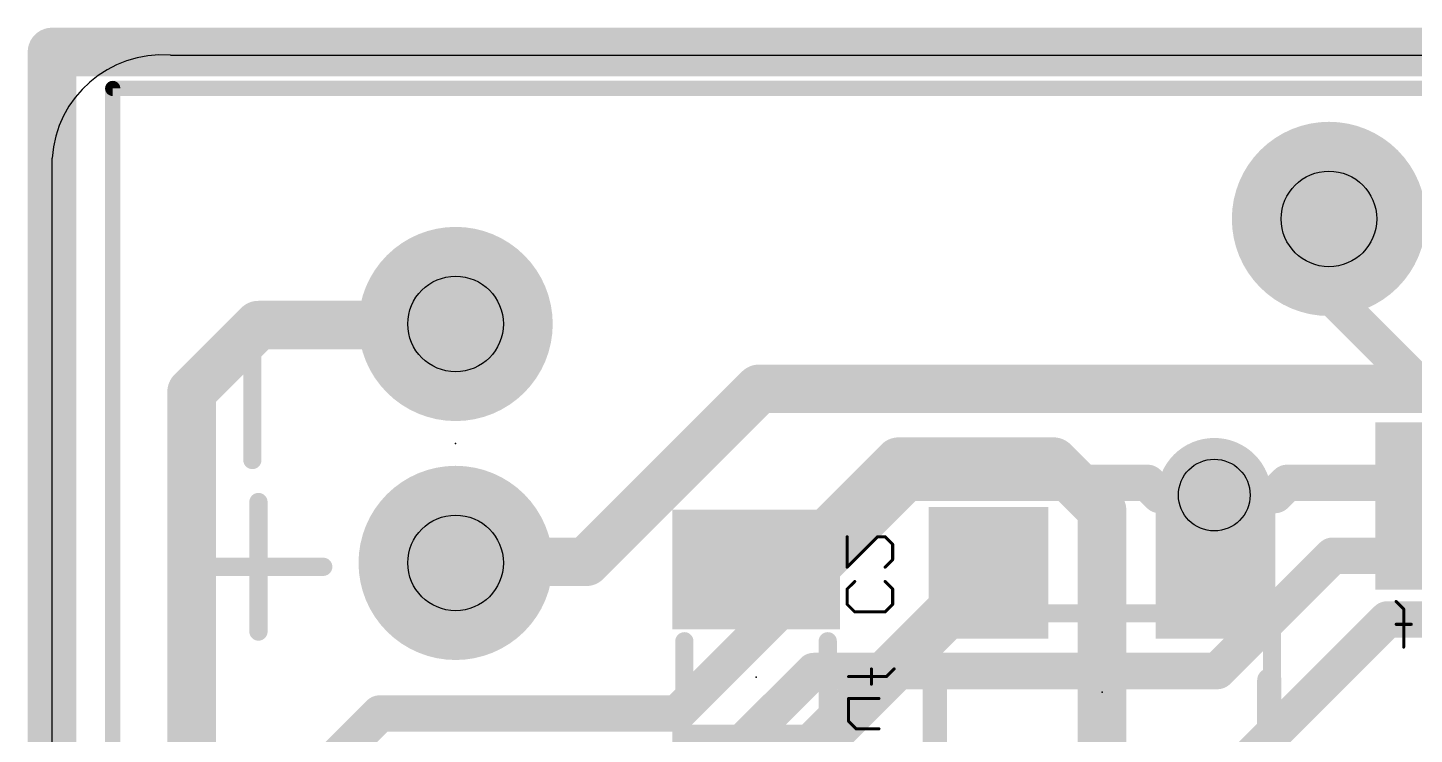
# Model space of a CAD drawing. Extents: x -6 to 101, y -9 to 20.
# Drawn here: x -0.18 to 11.43, y 13.87 to 19.79 of the extents above; entities that cross this region are included whole.
import ezdxf

# ---------------------------------------------------------------- set-up
doc = ezdxf.new("R2010")
doc.units = 0
for name, color, linetype in [('1', 22, 'CONTINUOUS'), ('16', 175, 'CONTINUOUS'), ('17', 82, 'CONTINUOUS'), ('18', 82, 'CONTINUOUS'), ('20', 7, 'CONTINUOUS'), ('21', 253, 'CONTINUOUS'), ('22', 253, 'CONTINUOUS'), ('23', 7, 'CONTINUOUS'), ('24', 7, 'CONTINUOUS'), ('25', 253, 'CONTINUOUS'), ('26', 253, 'CONTINUOUS'), ('29', 253, 'CONTINUOUS'), ('30', 253, 'CONTINUOUS'), ('32', 253, 'CONTINUOUS'), ('44', 253, 'CONTINUOUS'), ('52', 253, 'CONTINUOUS')]:
    doc.layers.add(name, color=color, linetype=linetype)

# ---------------------------------------------------------------- blocks, each defined once
blk = doc.blocks.new('RECT')
blk.add_solid([(-0.5, -0.5), (0.5, -0.5), (-0.5, 0.5), (0.5, 0.5)])
blk = doc.blocks.new('ROUNDP')
at = {"const_width": 0.5}
blk.add_lwpolyline([(0, -0.25, 1), (0, 0.25, 1), (0, -0.25)], format="xyb", dxfattribs=at)
blk = doc.blocks.new('ROUNDV')
at = {"const_width": 0.5}
blk.add_lwpolyline([(0, -0.25, 1), (0, 0.25, 1), (0, -0.25)], format="xyb", dxfattribs=at)

msp = doc.modelspace()

# ---------------------------------------------------------------- linework, layer by layer
at = {"layer": '1'}
for points, const_width in [([(0.0254, 19.5834), (44.0436, 19.5834)], 0.4064), ([(0.0254, 8.4582), (0.0254, 19.5834)], 0.4064), ([(5.9436, 16.764), (4.4958, 15.3162)], 0.4064), ([(5.9436, 16.764), (14.9098, 16.764)], 0.4064), ([(5.2578, 14.0462), (7.1882, 15.9766)], 0.3048), ([(7.1882, 15.9766), (9.1948, 15.9766)], 0.3048), ([(9.1948, 15.9766), (9.2964, 15.875)], 0.3048), ([(9.2964, 15.875), (9.7536, 15.875)], 0.3048), ([(10.2616, 15.875), (9.7536, 15.875)], 0.3048), ([(10.3632, 15.9766), (10.2616, 15.875)], 0.3048), ([(14.1732, 15.9766), (10.3632, 15.9766)], 0.3048), ([(3.413, 15.3162), (3.4036, 15.3068)], 0.4064), ([(4.4958, 15.3162), (3.413, 15.3162)], 0.4064), ([(9.779, 14.4018), (10.7442, 15.367)], 0.3048), ([(10.7442, 15.367), (16.5862, 15.367)], 0.3048), ([(9.7934, 13.4256), (11.2014, 14.8336)], 0.3048), ([(11.2014, 14.8336), (12.7508, 14.8336)], 0.3048), ([(5.1562, 13.1572), (6.4008, 14.4018)], 0.3048), ([(6.4008, 14.4018), (9.779, 14.4018)], 0.3048), ([(2.0828, 13.3604), (2.7686, 14.0462)], 0.3048), ([(2.7686, 14.0462), (5.2578, 14.0462)], 0.3048)]:
    msp.add_lwpolyline(points, dxfattribs=dict(at, const_width=const_width))
for points, const_width in [([(0.0254, 19.685, 1), (0.0254, 19.4818)], 0.2032), ([(0.127, 19.5834, 1), (-0.0762, 19.5834)], 0.2032), ([(5.9436, 16.8656, 1), (5.9436, 16.6624)], 0.2032), ([(6.0154, 16.6922, 1), (5.8718, 16.8358)], 0.2032), ([(7.1882, 16.0528, 1), (7.1882, 15.9004)], 0.1524), ([(7.2421, 15.9227, 1), (7.1343, 16.0305)], 0.1524), ([(9.2487, 16.0305, 1), (9.1409, 15.9227)], 0.1524), ([(9.1948, 15.9004, 1), (9.1948, 16.0528)], 0.1524), ([(9.2964, 15.9512, 1), (9.2964, 15.7988)], 0.1524), ([(9.7536, 15.9512, 1), (9.7536, 15.7988)], 0.1524), ([(9.7536, 15.7988, 1), (9.7536, 15.9512)], 0.1524), ([(10.2616, 15.7988, 1), (10.2616, 15.9512)], 0.1524), ([(10.3632, 16.0528, 1), (10.3632, 15.9004)], 0.1524), ([(10.4171, 15.9227, 1), (10.3093, 16.0305)], 0.1524), ([(9.2425, 15.8211, 1), (9.3503, 15.9289)], 0.1524), ([(10.2077, 15.9289, 1), (10.3155, 15.8211)], 0.1524), ([(3.3318, 15.3786, 1), (3.4754, 15.235)], 0.2032), ([(3.413, 15.4178, 1), (3.413, 15.2146)], 0.2032), ([(3.4848, 15.2444, 1), (3.3412, 15.388)], 0.2032), ([(4.424, 15.388, 1), (4.5676, 15.2444)], 0.2032), ([(4.4958, 15.2146, 1), (4.4958, 15.4178)], 0.2032), ([(10.7442, 15.4432, 1), (10.7442, 15.2908)], 0.1524), ([(10.7981, 15.3131, 1), (10.6903, 15.4209)], 0.1524), ([(11.2014, 14.9098, 1), (11.2014, 14.7574)], 0.1524), ([(11.2553, 14.7797, 1), (11.1475, 14.8875)], 0.1524), ([(6.4008, 14.478, 1), (6.4008, 14.3256)], 0.1524), ([(6.4547, 14.3479, 1), (6.3469, 14.4557)], 0.1524), ([(9.7251, 14.4557, 1), (9.8329, 14.3479)], 0.1524), ([(9.779, 14.3256, 1), (9.779, 14.478)], 0.1524), ([(2.7686, 14.1224, 1), (2.7686, 13.97)], 0.1524), ([(2.8225, 13.9923, 1), (2.7147, 14.1001)], 0.1524), ([(5.2039, 14.1001, 1), (5.3117, 13.9923)], 0.1524), ([(5.2578, 13.97, 1), (5.2578, 14.1224)], 0.1524)]:
    msp.add_lwpolyline(points, format="xyb", dxfattribs=dict(at, const_width=const_width))
at = {"layer": '16'}
for points, const_width in [([(0.0254, 19.5834), (44.0436, 19.5834)], 0.4064), ([(0.0254, 8.4582), (0.0254, 19.5834)], 0.4064), ([(10.7132, 18.1864), (10.7188, 18.1864)], 0.3048), ([(10.7188, 18.1864), (10.7188, 17.5514)], 0.3048), ([(10.7188, 17.5514), (11.6078, 16.6624)], 0.3048), ([(1.1938, 16.7386), (1.7526, 17.2974)], 0.4064), ([(1.7526, 17.2974), (3.3942, 17.2974)], 0.4064), ([(3.3942, 17.2974), (3.4036, 17.3068)], 0.4064), ([(1.1938, 16.7386), (1.1938, 11.6246)], 0.4064), ([(6.2086, 15.251), (7.112, 16.1544)], 0.4064), ([(7.112, 16.1544), (8.4074, 16.1544)], 0.4064), ([(8.4074, 16.1544), (8.8138, 15.748)], 0.4064), ([(9.7536, 15.875), (9.7536, 15.2342)], 0.3048), ([(8.8138, 15.748), (8.8138, 13.124)], 0.4064), ([(5.8624, 15.3068), (5.9182, 15.251)], 0.4064), ([(5.9182, 15.251), (6.2086, 15.251)], 0.4064), ([(6.0908, 13.451), (7.8638, 15.224)], 0.4064), ([(9.7536, 15.2342), (9.7638, 15.224)], 0.3048)]:
    msp.add_lwpolyline(points, dxfattribs=dict(at, const_width=const_width))
for points, const_width in [([(0.0254, 19.685, 1), (0.0254, 19.4818)], 0.2032), ([(0.127, 19.5834, 1), (-0.0762, 19.5834)], 0.2032), ([(10.7132, 18.2626, 1), (10.7132, 18.1102)], 0.1524), ([(10.795, 18.1864, 1), (10.6426, 18.1864)], 0.1524), ([(10.7188, 18.1102, 1), (10.7188, 18.2626)], 0.1524), ([(10.7727, 17.6053, 1), (10.6649, 17.4975)], 0.1524), ([(10.6426, 17.5514, 1), (10.795, 17.5514)], 0.1524), ([(1.7526, 17.399, 1), (1.7526, 17.1958)], 0.2032), ([(1.8244, 17.2256, 1), (1.6808, 17.3692)], 0.2032), ([(3.3224, 17.3692, 1), (3.466, 17.2256)], 0.2032), ([(3.4754, 17.235, 1), (3.3318, 17.3786)], 0.2032), ([(3.3942, 17.1958, 1), (3.3942, 17.399)], 0.2032), ([(1.2954, 16.7386, 1), (1.0922, 16.7386)], 0.2032), ([(1.122, 16.8104, 1), (1.2656, 16.6668)], 0.2032), ([(7.112, 16.256, 1), (7.112, 16.0528)], 0.2032), ([(7.1838, 16.0826, 1), (7.0402, 16.2262)], 0.2032), ([(8.4792, 16.2262, 1), (8.3356, 16.0826)], 0.2032), ([(8.4074, 16.0528, 1), (8.4074, 16.256)], 0.2032), ([(9.8298, 15.875, 1), (9.6774, 15.875)], 0.1524), ([(8.9154, 15.748, 1), (8.7122, 15.748)], 0.2032), ([(8.742, 15.6762, 1), (8.8856, 15.8198)], 0.2032), ([(5.9342, 15.3786, 1), (5.7906, 15.235)], 0.2032), ([(5.9182, 15.3526, 1), (5.9182, 15.1494)], 0.2032), ([(6.2086, 15.1494, 1), (6.2086, 15.3526)], 0.2032), ([(5.8464, 15.1792, 1), (5.99, 15.3228)], 0.2032), ([(6.1368, 15.3228, 1), (6.2804, 15.1792)], 0.2032), ([(7.9356, 15.1522, 1), (7.792, 15.2958)], 0.2032), ([(9.8075, 15.2881, 1), (9.6997, 15.1803)], 0.1524), ([(9.7099, 15.1701, 1), (9.8177, 15.2779)], 0.1524), ([(9.6774, 15.2342, 1), (9.8298, 15.2342)], 0.1524)]:
    msp.add_lwpolyline(points, format="xyb", dxfattribs=dict(at, const_width=const_width))
at = {"layer": '20'}
for p, q in [((1.016, 19.558), (43.4086, 19.558)), ((0.0254, 0.7874), (0.0254, 18.6944))]:
    msp.add_line(p, q, dxfattribs=at)
msp.add_arc((0.9525, 18.6309), 0.9293, 86.0818, 176.0818, dxfattribs=at)
at = {"layer": '21', "const_width": 0.0635}
for points in [[(0.5652, 19.2786, 1), (0.5016, 19.2786)], [(0.5334, 19.3103, 1), (0.5334, 19.2469)]]:
    msp.add_lwpolyline(points, format="xyb", dxfattribs=at)
at = {"layer": '21', "const_width": 0.127}
for points in [[(0.5334, 4.0386), (0.5334, 19.2786)], [(43.7134, 19.2786), (0.5334, 19.2786)]]:
    msp.add_lwpolyline(points, dxfattribs=at)
at = {"layer": '22'}
for points, const_width in [([(5.3182, 14.651), (5.3182, 14.051)], 0.1524), ([(6.5182, 14.651), (6.5182, 14.051)], 0.1524), ([(7.4138, 13.524), (7.4138, 14.324)], 0.2032), ([(10.2138, 13.524), (10.2138, 14.324)], 0.2032)]:
    msp.add_lwpolyline(points, dxfattribs=dict(at, const_width=const_width))
for points, const_width in [([(5.3563, 14.651, 1), (5.2801, 14.651)], 0.0762), ([(6.5563, 14.651, 1), (6.4801, 14.651)], 0.0762), ([(7.4646, 14.324, 1), (7.363, 14.324)], 0.1016), ([(10.2646, 14.324, 1), (10.163, 14.324)], 0.1016), ([(5.2801, 14.051, 1), (5.3563, 14.051)], 0.0762), ([(6.4801, 14.051, 1), (6.5563, 14.051)], 0.0762)]:
    msp.add_lwpolyline(points, format="xyb", dxfattribs=dict(at, const_width=const_width))
at = {"layer": '23'}
msp.add_point((3.4036, 16.3068), dxfattribs=at)
at = {"layer": '24'}
for p in [(5.9182, 14.351), (8.8138, 14.224)]:
    msp.add_point(p, dxfattribs=at)
at = {"layer": '25', "const_width": 0.1524}
for points in [[(1.7025, 16.1682), (1.7025, 17.2529)], [(1.7533, 14.732), (1.7533, 15.8167)], [(2.2956, 15.2743), (1.211, 15.2743)]]:
    msp.add_lwpolyline(points, dxfattribs=at)
at = {"layer": '25', "const_width": 0.0762}
for points in [[(1.7406, 17.2529, 1), (1.6644, 17.2529)], [(1.6644, 16.1682, 1), (1.7406, 16.1682)], [(1.7914, 15.8167, 1), (1.7152, 15.8167)], [(1.211, 15.3124, 1), (1.211, 15.2362)], [(2.2956, 15.2362, 1), (2.2956, 15.3124)], [(1.7152, 14.732, 1), (1.7914, 14.732)]]:
    msp.add_lwpolyline(points, format="xyb", dxfattribs=at)
at = {"layer": '26', "const_width": 0.0127}
for points in [[(6.6866, 15.5255, 1), (6.6738, 15.5255)], [(6.9344, 15.5319, 1), (6.9344, 15.5192)], [(6.9389, 15.521, 1), (6.9299, 15.53)], [(7.0025, 15.53, 1), (6.9935, 15.521)], [(6.998, 15.5192, 1), (6.998, 15.5319)], [(7.0679, 15.462, 1), (7.0552, 15.462)], [(7.057, 15.4575, 1), (7.066, 15.4665)], [(7.0552, 15.3349, 1), (7.0679, 15.3349)], [(7.066, 15.3304, 1), (7.057, 15.3393)], [(6.6738, 15.2713, 1), (6.6866, 15.2713)], [(6.6757, 15.2758, 1), (6.6847, 15.2668)], [(6.9935, 15.2758, 1), (7.0025, 15.2668)], [(6.6866, 15.0878, 1), (6.6738, 15.0878)], [(6.6757, 15.0923, 1), (6.6847, 15.0833)], [(6.7482, 15.1468, 1), (6.7393, 15.1558)], [(7.0025, 15.1558, 1), (6.9935, 15.1468)], [(7.0679, 15.0878, 1), (7.0552, 15.0878)], [(7.057, 15.0833, 1), (7.066, 15.0923)], [(6.6847, 14.9651, 1), (6.6757, 14.9562)], [(7.066, 14.9562, 1), (7.057, 14.9651)], [(11.2797, 14.9879, 1), (11.2707, 14.9789)], [(6.6738, 14.9607, 1), (6.6866, 14.9607)], [(6.7438, 14.9034, 1), (6.7438, 14.8908)], [(6.7393, 14.8926, 1), (6.7482, 14.9016)], [(6.9935, 14.9016, 1), (7.0025, 14.8926)], [(6.998, 14.8908, 1), (6.998, 14.9034)], [(7.0552, 14.9607, 1), (7.0679, 14.9607)], [(11.3451, 14.9198, 1), (11.3324, 14.9198)], [(11.3343, 14.9154, 1), (11.3433, 14.9243)], [(11.2752, 14.7991, 1), (11.2752, 14.7864)], [(11.4023, 14.7864, 1), (11.4023, 14.7991)], [(11.3324, 14.6021, 1), (11.3451, 14.6021)], [(6.8899, 14.4191, 1), (6.8772, 14.4191)], [(7.0787, 14.4146, 1), (7.0697, 14.4236)], [(6.6929, 14.3619, 1), (6.6929, 14.3492)], [(6.8772, 14.292, 1), (6.8899, 14.292)], [(7.0062, 14.3601, 1), (7.0152, 14.3511)], [(7.0107, 14.3492, 1), (7.0107, 14.3619)], [(6.6929, 14.1784, 1), (6.6929, 14.1657)], [(6.6993, 14.172, 1), (6.6866, 14.172)], [(6.9471, 14.1657, 1), (6.9471, 14.1784)], [(6.6974, 13.9859, 1), (6.6884, 13.9769)], [(6.6866, 13.9814, 1), (6.6993, 13.9814)], [(6.7565, 13.9242, 1), (6.7565, 13.9115)], [(6.752, 13.9133, 1), (6.7609, 13.9223)], [(6.9471, 13.9115, 1), (6.9471, 13.9242)]]:
    msp.add_lwpolyline(points, format="xyb", dxfattribs=at)
at = {"layer": '26', "const_width": 0.0254}
for points in [[(6.6802, 15.5255), (6.6802, 15.2713)], [(6.6802, 15.2713), (6.9344, 15.5255)], [(6.9344, 15.5255), (6.998, 15.5255)], [(6.998, 15.5255), (7.0615, 15.462)], [(7.0615, 15.462), (7.0615, 15.3349)], [(7.0615, 15.3349), (6.998, 15.2713)], [(6.6802, 15.0878), (6.7438, 15.1513)], [(6.6802, 14.9607), (6.6802, 15.0878)], [(6.998, 15.1513), (7.0615, 15.0878)], [(7.0615, 15.0878), (7.0615, 14.9607)], [(6.7438, 14.8971), (6.6802, 14.9607)], [(7.0615, 14.9607), (6.998, 14.8971)], [(11.3388, 14.9198), (11.2752, 14.9834)], [(6.998, 14.8971), (6.7438, 14.8971)], [(11.3388, 14.6021), (11.3388, 14.9198)], [(11.4023, 14.7927), (11.2752, 14.7927)], [(6.8836, 14.292), (6.8836, 14.4191)], [(7.0107, 14.3556), (7.0742, 14.4191)], [(6.6929, 14.3556), (7.0107, 14.3556)], [(6.6929, 13.9814), (6.6929, 14.172)], [(6.6929, 14.172), (6.9471, 14.172)], [(6.7565, 13.9178), (6.6929, 13.9814)], [(6.9471, 13.9178), (6.7565, 13.9178)]]:
    msp.add_lwpolyline(points, dxfattribs=at)
at = {"layer": '44'}
for centre, radius in [((10.7132, 18.1864), 0.4), ((3.4036, 17.3068), 0.4), ((9.7536, 15.875), 0.3), ((3.4036, 15.3068), 0.4)]:
    msp.add_circle(centre, radius, dxfattribs=at)
at = {"layer": '52', "const_width": 0.1524}
for points in [[(10.2362, 14.8844), (7.3914, 14.8844)], [(7.3914, 14.8844), (7.3914, 13.5636)], [(10.2362, 13.5636), (10.2362, 14.8844)]]:
    msp.add_lwpolyline(points, dxfattribs=at)
at = {"layer": '52', "const_width": 0.0762}
for points in [[(7.3914, 14.9225, 1), (7.3914, 14.8463)], [(7.4295, 14.8844, 1), (7.3533, 14.8844)], [(10.2743, 14.8844, 1), (10.1981, 14.8844)], [(10.2362, 14.8463, 1), (10.2362, 14.9225)]]:
    msp.add_lwpolyline(points, format="xyb", dxfattribs=at)

# ---------------------------------------------------------------- block references
at = {"layer": '16', "xscale": 0.8, "yscale": 1.2}
for p, rotation in [((11.603, 15.7832), 180), ((5.9182, 15.251), 270)]:
    msp.add_blockref('RECT', p, dxfattribs=dict(at, rotation=rotation))
at = {"layer": '16', "xscale": 0.8, "yscale": 0.9}
for p in [(7.8638, 15.224), (9.7638, 15.224)]:
    msp.add_blockref('RECT', p, dxfattribs=at)
at = {"layer": '17', "xscale": 1.4224, "yscale": 1.4224}
for p, rotation in [((10.7132, 18.1864), 180), ((10.7132, 18.1864), 180), ((3.4036, 17.3068), 90), ((3.4036, 17.3068), 90), ((3.4036, 15.3068), 90), ((3.4036, 15.3068), 90)]:
    msp.add_blockref('ROUNDP', p, dxfattribs=dict(at, rotation=rotation))
at = {"layer": '18', "xscale": 0.9556, "yscale": 0.9556}
msp.add_blockref('ROUNDV', (9.7536, 15.875), dxfattribs=at)
msp.add_blockref('ROUNDV', (9.7536, 15.875), dxfattribs=at)
at = {"layer": '21', "xscale": 0.508, "yscale": 0.508}
for p, rotation in [((10.7132, 18.1864), 180), ((3.4036, 17.3068), 90), ((3.4036, 15.3068), 90)]:
    msp.add_blockref('RECT', p, dxfattribs=dict(at, rotation=rotation))
at = {"layer": '29', "xscale": 1.6256, "yscale": 1.6256}
for p, rotation in [((10.7132, 18.1864), 180), ((3.4036, 17.3068), 90), ((3.4036, 15.3068), 90)]:
    msp.add_blockref('ROUNDP', p, dxfattribs=dict(at, rotation=rotation))
at = {"layer": '30'}
for name, p, xscale, yscale, rotation in [('ROUNDP', (10.7132, 18.1864), 1.6256, 1.6256, 180), ('ROUNDP', (3.4036, 17.3068), 1.6256, 1.6256, 90), ('RECT', (11.603, 15.7832), 1.0032, 1.4032, 180), ('ROUNDP', (3.4036, 15.3068), 1.6256, 1.6256, 90), ('RECT', (5.9182, 15.251), 1.0032, 1.4032, 270), ('RECT', (5.9182, 13.451), 1.0032, 1.4032, 270)]:
    msp.add_blockref(name, p, dxfattribs=dict(at, xscale=xscale, yscale=yscale, rotation=rotation))
at = {"layer": '30', "xscale": 1.0032, "yscale": 1.1032}
for p in [(7.8638, 15.224), (9.7638, 15.224)]:
    msp.add_blockref('RECT', p, dxfattribs=at)
at = {"layer": '32', "xscale": 0.8, "yscale": 1.2}
for p, rotation in [((11.603, 15.7832), 180), ((5.9182, 15.251), 270)]:
    msp.add_blockref('RECT', p, dxfattribs=dict(at, rotation=rotation))
at = {"layer": '32', "xscale": 0.8, "yscale": 0.9}
for p in [(7.8638, 15.224), (9.7638, 15.224)]:
    msp.add_blockref('RECT', p, dxfattribs=at)

doc.saveas('drawing.dxf')
